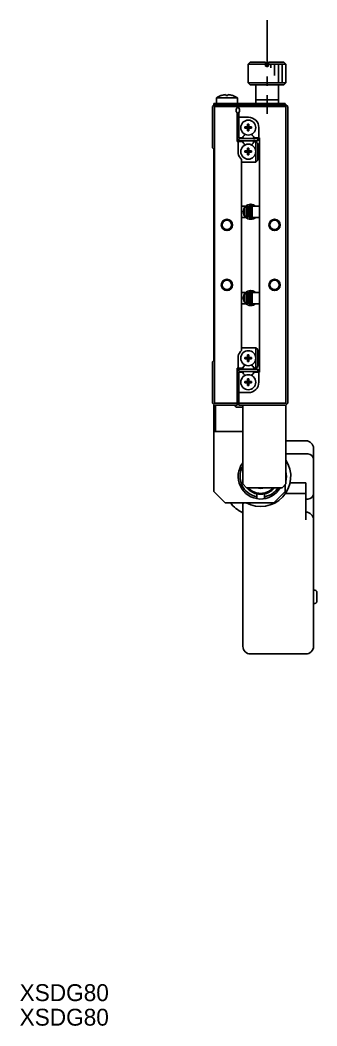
# Model space of a CAD drawing. Extents: x -159 to 395, y -23 to 287.
# Drawn here: x -158.6 to -79.6, y -23.5 to 244.4 of the extents above; entities that cross this region are included whole.
import ezdxf

# ---------------------------------------------------------------- set-up
doc = ezdxf.new("R2010")
doc.units = 0
doc.header["$LTSCALE"] = 10
doc.linetypes.add('CENTER', pattern=[2, 1.25, -0.25, 0.25, -0.25])
doc.layers.get('0').update_dxf_attribs({"linetype": 'CONTINUOUS'})
doc.layers.add('CENTER', color=1, linetype='CENTER')
doc.styles.get("Standard").update_dxf_attribs({"font": 'FGP教科書体NT-M'})

msp = doc.modelspace()

# ---------------------------------------------------------------- linework, layer by layer
at = {"color": 7, "linetype": 'CONTINUOUS'}
for p, q in [((-97.329764, 233.134161), (-97.829764, 232.634161)), ((-97.329764, 233.134161), (-93.229764, 233.134161)), ((-93.229764, 233.134161), (-93.229764, 232.134161)), ((-92.429764, 233.134161), (-88.329764, 233.134161)), ((-92.429764, 232.134161), (-92.429764, 233.134161)), ((-87.829764, 232.634161), (-88.329764, 233.134161)), ((-93.229764, 232.634161), (-97.829764, 232.634161)), ((-97.829764, 232.634161), (-97.829764, 227.634161)), ((-93.229764, 232.134161), (-92.429764, 232.134161)), ((-87.829764, 232.634161), (-92.429764, 232.634161)), ((-87.829764, 227.634161), (-87.829764, 232.634161)), ((-97.829764, 227.634161), (-97.329764, 227.134161)), ((-97.829764, 227.634161), (-87.829764, 227.634161)), ((-88.329764, 227.134161), (-97.329764, 227.134161)), ((-95.829764, 227.134161), (-95.829764, 222.134161)), ((-89.829764, 222.134161), (-89.829764, 227.134161)), ((-88.329764, 227.134161), (-87.829764, 227.634161)), ((-106.329764, 223.676624), (-100.729764, 223.676624)), ((-106.329764, 223.676624), (-106.329764, 222.134161)), ((-104.928904, 224.327365), (-104.931912, 224.333534)), ((-103.789764, 224.327365), (-103.789764, 224.520622)), ((-103.269764, 224.327365), (-103.789764, 224.327365)), ((-103.269764, 224.520622), (-103.269764, 224.327365)), ((-102.127617, 224.333534), (-102.130625, 224.327365)), ((-100.729764, 222.134161), (-100.729764, 223.676624)), ((-89.829764, 223.134161), (-95.829764, 223.134161)), ((-106.829764, 221.834161), (-107.329764, 221.334161)), ((-107.329764, 210.334161), (-107.329764, 221.334161)), ((-106.829764, 221.334161), (-107.079764, 221.584161)), ((-107.029764, 221.834161), (-107.029764, 222.134161)), ((-107.029764, 222.134161), (-88.029764, 222.134161)), ((-107.029764, 221.834161), (-87.829764, 221.834161)), ((-106.829764, 221.334161), (-106.829764, 142.334161)), ((-100.829764, 221.334161), (-106.829764, 221.334161)), ((-100.829764, 221.834161), (-100.829764, 220.995598)), ((-100.829764, 212.034161), (-100.829764, 219.672723)), ((-100.329764, 220.934161), (-100.329764, 221.834161)), ((-87.829764, 221.334161), (-100.329764, 221.334161)), ((-100.329764, 219.734161), (-100.329764, 213.034161)), ((-88.029764, 222.134161), (-88.029764, 221.834161)), ((-87.329764, 221.334161), (-87.829764, 221.834161)), ((-87.579764, 221.584161), (-87.829764, 221.334161)), ((-87.829764, 142.334161), (-87.829764, 221.334161)), ((-87.329764, 221.334161), (-87.329764, 142.334161)), ((-97.779764, 218.484161), (-100.329764, 218.484161)), ((-98.716126, 215.914161), (-98.009764, 215.914161)), ((-98.716126, 215.554161), (-98.716126, 215.914161)), ((-98.009764, 215.554161), (-98.716126, 215.554161)), ((-98.009764, 216.620522), (-97.649764, 216.620522)), ((-98.009764, 215.914161), (-98.009764, 216.620522)), ((-97.999392, 215.903789), (-98.009764, 215.914161)), ((-97.999392, 215.564533), (-98.009764, 215.554161)), ((-98.009764, 214.847799), (-98.009764, 215.554161)), ((-97.649764, 214.847799), (-98.009764, 214.847799)), ((-97.999392, 215.564533), (-97.999392, 215.903789)), ((-97.999392, 215.903789), (-97.660137, 215.903789)), ((-97.660137, 215.564533), (-97.999392, 215.564533)), ((-97.660137, 215.903789), (-97.649764, 215.914161)), ((-97.660137, 215.903789), (-97.660137, 215.564533)), ((-97.660137, 215.564533), (-97.649764, 215.554161)), ((-97.649764, 216.620522), (-97.649764, 215.914161)), ((-97.649764, 215.914161), (-96.943403, 215.914161)), ((-96.943403, 215.554161), (-97.649764, 215.554161)), ((-97.649764, 214.847799), (-97.649764, 215.554161)), ((-96.943403, 215.914161), (-96.943403, 215.554161)), ((-95.029764, 213.034161), (-95.029764, 215.734161)), ((-99.374176, 212.034161), (-100.829764, 212.034161)), ((-100.529764, 212.034161), (-100.529764, 208.812145)), ((-100.329764, 213.034161), (-99.374176, 213.034161)), ((-100.329764, 212.234161), (-100.329764, 212.834161)), ((-100.329764, 212.834161), (-95.329764, 212.834161)), ((-100.329764, 212.234161), (-95.329764, 212.234161)), ((-99.374176, 213.034161), (-99.20458, 213.327911)), ((-99.20458, 211.740411), (-99.374176, 212.034161)), ((-96.454949, 213.327911), (-96.285353, 213.034161)), ((-96.285353, 212.034161), (-96.454949, 211.740411)), ((-96.285353, 213.034161), (-94.829764, 213.034161)), ((-95.829764, 212.034161), (-96.285353, 212.034161)), ((-95.829764, 212.034161), (-95.329764, 211.534161)), ((-95.829764, 206.534161), (-95.829764, 212.034161)), ((-95.329764, 212.834161), (-95.329764, 212.234161)), ((-94.829764, 213.034161), (-94.829764, 150.634161)), ((-107.329764, 210.334161), (-106.979764, 209.984161)), ((-106.979764, 209.984161), (-106.979764, 153.684161)), ((-98.716126, 209.514161), (-98.009764, 209.514161)), ((-98.716126, 209.154161), (-98.716126, 209.514161)), ((-98.009764, 209.154161), (-98.716126, 209.154161)), ((-98.009764, 210.220522), (-97.649764, 210.220522)), ((-98.009764, 209.514161), (-98.009764, 210.220522)), ((-97.999392, 209.503789), (-98.009764, 209.514161)), ((-97.999392, 209.164533), (-98.009764, 209.154161)), ((-98.009764, 208.447799), (-98.009764, 209.154161)), ((-97.999392, 209.164533), (-97.999392, 209.503789)), ((-97.999392, 209.503789), (-97.660137, 209.503789)), ((-97.660137, 209.164533), (-97.999392, 209.164533)), ((-97.660137, 209.503789), (-97.649764, 209.514161)), ((-97.660137, 209.503789), (-97.660137, 209.164533)), ((-97.660137, 209.164533), (-97.649764, 209.154161)), ((-97.649764, 210.220522), (-97.649764, 209.514161)), ((-97.649764, 209.514161), (-96.943403, 209.514161)), ((-96.943403, 209.154161), (-97.649764, 209.154161)), ((-97.649764, 208.447799), (-97.649764, 209.154161)), ((-96.943403, 209.514161), (-96.943403, 209.154161)), ((-95.329764, 211.534161), (-95.329764, 207.034161)), ((-99.629764, 156.413223), (-99.629764, 207.255098)), ((-99.629764, 206.534161), (-95.829764, 206.534161)), ((-97.649764, 208.447799), (-98.009764, 208.447799)), ((-95.329764, 207.034161), (-95.829764, 206.534161)), ((-98.475149, 194.834161), (-99.629764, 194.834161)), ((-98.829764, 194.250676), (-98.329764, 194.779844)), ((-98.829764, 192.417646), (-98.829764, 194.250676)), ((-97.829764, 194.834161), (-98.329764, 194.834161)), ((-98.329764, 194.834161), (-98.329764, 191.834161)), ((-97.829802, 194.721582), (-97.400082, 194.850453)), ((-97.829764, 191.834161), (-97.829764, 194.834161)), ((-97.40003, 194.334161), (-97.829764, 194.334161)), ((-97.629764, 194.334161), (-97.629764, 194.798707)), ((-97.40003, 195.090848), (-97.40003, 191.540848)), ((-96.394986, 195.156327), (-97.14639, 195.314381)), ((-96.958786, 195.159698), (-96.960617, 195.15892)), ((-96.925485, 195.172825), (-96.958786, 195.159698)), ((-96.95003, 191.540848), (-96.95003, 195.090848)), ((-96.95003, 194.491296), (-96.829772, 194.720014)), ((-96.829764, 194.334161), (-96.95003, 194.334161)), ((-96.891582, 195.184271), (-96.925485, 195.172825)), ((-96.85716, 195.194008), (-96.891582, 195.184271)), ((-96.822302, 195.202014), (-96.85716, 195.194008)), ((-96.829764, 194.834161), (-96.829764, 191.834161)), ((-94.829764, 194.834161), (-96.829764, 194.834161)), ((-96.787096, 195.208269), (-96.822302, 195.202014)), ((-96.751626, 195.212758), (-96.787096, 195.208269)), ((-96.715978, 195.215471), (-96.751626, 195.212758)), ((-96.680241, 195.216399), (-96.715978, 195.215471)), ((-96.644502, 195.215542), (-96.680241, 195.216399)), ((-96.608847, 195.2129), (-96.644502, 195.215542)), ((-96.573364, 195.208481), (-96.608847, 195.2129)), ((-96.538139, 195.202293), (-96.573364, 195.208481)), ((-96.50326, 195.194353), (-96.538139, 195.202293)), ((-96.506509, 194.847754), (-96.513396, 194.834161)), ((-96.499523, 194.861986), (-96.506509, 194.847754)), ((-96.468811, 195.184678), (-96.50326, 195.194353)), ((-96.394626, 195.156179), (-96.502988, 194.834149)), ((-96.49248, 194.87677), (-96.499523, 194.861986)), ((-96.485422, 194.892018), (-96.49248, 194.87677)), ((-96.478393, 194.907636), (-96.485422, 194.892018)), ((-96.471434, 194.923531), (-96.478393, 194.907636)), ((-96.464587, 194.939606), (-96.471434, 194.923531)), ((-96.434879, 195.173292), (-96.468811, 195.184678)), ((-96.457895, 194.955765), (-96.464587, 194.939606)), ((-96.451398, 194.971909), (-96.457895, 194.955765)), ((-96.445135, 194.987941), (-96.451398, 194.971909)), ((-96.439143, 195.003764), (-96.445135, 194.987941)), ((-96.433459, 195.019282), (-96.439143, 195.003764)), ((-96.403292, 195.160955), (-96.434879, 195.173292)), ((-96.428118, 195.034402), (-96.433459, 195.019282)), ((-96.423151, 195.049031), (-96.428118, 195.034402)), ((-96.418589, 195.063083), (-96.423151, 195.049031)), ((-96.414459, 195.076471), (-96.418589, 195.063083)), ((-96.410786, 195.089114), (-96.414459, 195.076471)), ((-96.407593, 195.100937), (-96.410786, 195.089114)), ((-96.404898, 195.111868), (-96.407593, 195.100937)), ((-96.402719, 195.12184), (-96.404898, 195.111868)), ((-96.404724, 195.161251), (-96.402582, 195.160563)), ((-95.87541, 194.83433), (-96.403765, 195.160028)), ((-96.401068, 195.130794), (-96.402719, 195.12184)), ((-96.402582, 195.160563), (-96.400969, 195.158621)), ((-96.399955, 195.138675), (-96.401068, 195.130794)), ((-96.400969, 195.158621), (-96.399895, 195.155439)), ((-96.399387, 195.145435), (-96.399955, 195.138675)), ((-96.399895, 195.155439), (-96.399367, 195.151035)), ((-96.399367, 195.151035), (-96.399387, 195.145435)), ((-96.361436, 195.141747), (-96.394986, 195.156327)), ((-99.629764, 191.834161), (-98.516383, 191.834161)), ((-98.329764, 191.888477), (-98.829764, 192.417646)), ((-98.329764, 191.834161), (-97.829764, 191.834161)), ((-97.829764, 192.334161), (-97.40003, 192.334161)), ((-97.629764, 191.834161), (-97.629764, 192.334161)), ((-96.95003, 192.334161), (-96.829764, 192.334161)), ((-96.829809, 191.911707), (-96.95003, 192.1404)), ((-96.825337, 191.804886), (-96.950012, 191.78123)), ((-96.829764, 191.834161), (-94.829764, 191.834161)), ((-96.71853, 191.833786), (-96.825337, 191.804886)), ((-96.46188, 191.448624), (-96.403292, 191.470741)), ((-96.406861, 191.470799), (-96.404724, 191.470444)), ((-96.404724, 191.470444), (-96.405042, 191.47122)), ((-96.403292, 191.470741), (-96.404724, 191.470444)), ((-96.403549, 191.471758), (-96.373293, 191.484714)), ((-98.526225, 171.834161), (-99.629764, 171.834161)), ((-98.829764, 171.250676), (-98.329764, 171.779844)), ((-97.829764, 171.834161), (-98.329764, 171.834161)), ((-98.329764, 171.834161), (-98.329764, 168.834161)), ((-97.829815, 171.763513), (-97.409311, 171.888136)), ((-97.829764, 168.834161), (-97.829764, 171.834161)), ((-97.629764, 171.834161), (-97.644261, 171.834161)), ((-97.629764, 171.334161), (-97.629764, 171.834161)), ((-97.409259, 172.128532), (-97.409259, 168.578532)), ((-96.370665, 172.179431), (-97.155618, 172.352064)), ((-96.968015, 172.197382), (-96.969846, 172.196604)), ((-96.934714, 172.210508), (-96.968015, 172.197382)), ((-96.959259, 168.578532), (-96.959259, 172.128532)), ((-96.959259, 171.52898), (-96.829795, 171.763686)), ((-96.90081, 172.221954), (-96.934714, 172.210508)), ((-96.866388, 172.231692), (-96.90081, 172.221954)), ((-96.831531, 172.239698), (-96.866388, 172.231692)), ((-96.796324, 172.245953), (-96.831531, 172.239698)), ((-96.829764, 171.834161), (-96.829764, 168.834161)), ((-94.829764, 171.834161), (-96.829764, 171.834161)), ((-96.760854, 172.250442), (-96.796324, 172.245953)), ((-96.725207, 172.253154), (-96.760854, 172.250442)), ((-96.68947, 172.254083), (-96.725207, 172.253154)), ((-96.65373, 172.253225), (-96.68947, 172.254083)), ((-96.618075, 172.250584), (-96.65373, 172.253225)), ((-96.582592, 172.246164), (-96.618075, 172.250584)), ((-96.547368, 172.239977), (-96.582592, 172.246164)), ((-96.512489, 172.232037), (-96.547368, 172.239977)), ((-96.536138, 171.846532), (-96.543168, 171.834161)), ((-96.528831, 171.859983), (-96.536138, 171.846532)), ((-96.403855, 172.193863), (-96.532673, 171.83413)), ((-96.521304, 171.874415), (-96.528831, 171.859983)), ((-96.513613, 171.88972), (-96.521304, 171.874415)), ((-96.505815, 171.905782), (-96.513613, 171.88972)), ((-96.47804, 172.222362), (-96.512489, 172.232037)), ((-96.497967, 171.922482), (-96.505815, 171.905782)), ((-96.49013, 171.939695), (-96.497967, 171.922482)), ((-96.482362, 171.957292), (-96.49013, 171.939695)), ((-96.47472, 171.975141), (-96.482362, 171.957292)), ((-96.444108, 172.210976), (-96.47804, 172.222362)), ((-96.467263, 171.993109), (-96.47472, 171.975141)), ((-96.460044, 172.011062), (-96.467263, 171.993109)), ((-96.45312, 172.028866), (-96.460044, 172.011062)), ((-96.446541, 172.046386), (-96.45312, 172.028866)), ((-96.440357, 172.063493), (-96.446541, 172.046386)), ((-96.412521, 172.198639), (-96.444108, 172.210976)), ((-96.434614, 172.080058), (-96.440357, 172.063493)), ((-96.429354, 172.095957), (-96.434614, 172.080058)), ((-96.424618, 172.111071), (-96.429354, 172.095957)), ((-96.42044, 172.125288), (-96.424618, 172.111071)), ((-96.416852, 172.138501), (-96.42044, 172.125288)), ((-96.413881, 172.150611), (-96.416852, 172.138501)), ((-96.413953, 172.198935), (-96.411603, 172.198091)), ((-96.411549, 172.161528), (-96.413881, 172.150611)), ((-95.841787, 171.834313), (-96.412993, 172.197712)), ((-96.411603, 172.198091), (-96.40991, 172.195698)), ((-96.409873, 172.17117), (-96.411549, 172.161528)), ((-96.40991, 172.195698), (-96.408885, 172.191774)), ((-96.408867, 172.179464), (-96.409873, 172.17117)), ((-96.408885, 172.191774), (-96.408536, 172.18635)), ((-96.408536, 172.18635), (-96.408867, 172.179464)), ((-99.629764, 168.834161), (-98.482304, 168.834161)), ((-98.829764, 169.417646), (-98.829764, 171.250676)), ((-98.329764, 168.888477), (-98.829764, 169.417646)), ((-98.329764, 168.834161), (-97.829764, 168.834161)), ((-97.409259, 171.334161), (-97.829764, 171.334161)), ((-97.829764, 169.334161), (-97.409259, 169.334161)), ((-97.629764, 168.868263), (-97.629764, 169.334161)), ((-96.829764, 171.334161), (-96.959259, 171.334161)), ((-96.959259, 169.334161), (-96.829764, 169.334161)), ((-96.829805, 168.943383), (-96.959259, 169.178083)), ((-96.829751, 168.843698), (-96.959241, 168.818913)), ((-96.829764, 168.834161), (-94.829764, 168.834161)), ((-96.471108, 168.486307), (-96.412521, 168.508424)), ((-96.416089, 168.508483), (-96.413953, 168.508128)), ((-96.413953, 168.508128), (-96.414271, 168.508904)), ((-96.412521, 168.508424), (-96.413953, 168.508128)), ((-96.412778, 168.509441), (-96.382522, 168.522398)), ((-99.629764, 157.134161), (-95.829764, 157.134161)), ((-95.829764, 157.134161), (-95.329764, 156.634161)), ((-95.829764, 151.634161), (-95.829764, 157.134161)), ((-95.329764, 156.634161), (-95.329764, 152.134161)), ((-106.979764, 153.684161), (-107.329764, 153.334161)), ((-107.329764, 142.334161), (-107.329764, 153.334161)), ((-100.529764, 151.634161), (-100.529764, 154.856176)), ((-98.716126, 154.514161), (-98.009764, 154.514161)), ((-98.716126, 154.154161), (-98.716126, 154.514161)), ((-98.009764, 154.154161), (-98.716126, 154.154161)), ((-98.009764, 155.220522), (-97.649764, 155.220522)), ((-98.009764, 154.514161), (-98.009764, 155.220522)), ((-97.999392, 154.503789), (-98.009764, 154.514161)), ((-97.999392, 154.164533), (-98.009764, 154.154161)), ((-98.009764, 153.447799), (-98.009764, 154.154161)), ((-97.649764, 153.447799), (-98.009764, 153.447799)), ((-97.999392, 154.164533), (-97.999392, 154.503789)), ((-97.999392, 154.503789), (-97.660137, 154.503789)), ((-97.660137, 154.164533), (-97.999392, 154.164533)), ((-97.660137, 154.503789), (-97.649764, 154.514161)), ((-97.660137, 154.503789), (-97.660137, 154.164533)), ((-97.660137, 154.164533), (-97.649764, 154.154161)), ((-97.649764, 155.220522), (-97.649764, 154.514161)), ((-97.649764, 154.514161), (-96.943403, 154.514161)), ((-96.943403, 154.154161), (-97.649764, 154.154161)), ((-97.649764, 153.447799), (-97.649764, 154.154161)), ((-96.943403, 154.514161), (-96.943403, 154.154161)), ((-99.374176, 151.634161), (-100.829764, 151.634161)), ((-100.829764, 151.634161), (-100.829764, 141.834161)), ((-100.329764, 151.434161), (-95.329764, 151.434161)), ((-100.329764, 151.434161), (-100.329764, 150.834161)), ((-100.329764, 150.834161), (-95.329764, 150.834161)), ((-100.329764, 150.634161), (-99.374176, 150.634161)), ((-100.329764, 141.834161), (-100.329764, 150.634161)), ((-99.20458, 151.927911), (-99.374176, 151.634161)), ((-99.374176, 150.634161), (-99.20458, 150.340411)), ((-96.285353, 151.634161), (-96.454949, 151.927911)), ((-96.454949, 150.340411), (-96.285353, 150.634161)), ((-95.829764, 151.634161), (-96.285353, 151.634161)), ((-96.285353, 150.634161), (-94.829764, 150.634161)), ((-95.329764, 152.134161), (-95.829764, 151.634161)), ((-95.329764, 150.834161), (-95.329764, 151.434161)), ((-95.029764, 150.634161), (-95.029764, 147.934161)), ((-98.716126, 148.114161), (-98.009764, 148.114161)), ((-98.716126, 147.754161), (-98.716126, 148.114161)), ((-98.009764, 147.754161), (-98.716126, 147.754161)), ((-98.009764, 148.820522), (-97.649764, 148.820522)), ((-98.009764, 148.114161), (-98.009764, 148.820522)), ((-97.999392, 148.103789), (-98.009764, 148.114161)), ((-97.999392, 147.764533), (-98.009764, 147.754161)), ((-98.009764, 147.047799), (-98.009764, 147.754161)), ((-97.999392, 147.764533), (-97.999392, 148.103789)), ((-97.999392, 148.103789), (-97.660137, 148.103789)), ((-97.660137, 147.764533), (-97.999392, 147.764533)), ((-97.660137, 148.103789), (-97.649764, 148.114161)), ((-97.660137, 148.103789), (-97.660137, 147.764533)), ((-97.660137, 147.764533), (-97.649764, 147.754161)), ((-97.649764, 148.820522), (-97.649764, 148.114161)), ((-97.649764, 148.114161), (-96.943403, 148.114161)), ((-96.943403, 147.754161), (-97.649764, 147.754161)), ((-97.649764, 147.047799), (-97.649764, 147.754161)), ((-96.943403, 148.114161), (-96.943403, 147.754161)), ((-97.779764, 145.184161), (-100.329764, 145.184161)), ((-97.649764, 147.047799), (-98.009764, 147.047799)), ((-107.329764, 142.334161), (-106.829764, 141.834161)), ((-107.079764, 142.084161), (-106.829764, 142.334161)), ((-106.829764, 142.334161), (-100.829764, 142.334161)), ((-100.329764, 142.334161), (-87.829764, 142.334161)), ((-87.829764, 142.334161), (-87.579764, 142.084161)), ((-87.329764, 142.334161), (-87.829764, 141.834161)), ((-100.829764, 141.834161), (-107.029764, 141.834161)), ((-107.029764, 118.834161), (-107.029764, 141.834161)), ((-106.529764, 141.834161), (-106.529764, 134.834161)), ((-101.029764, 141.334161), (-101.529764, 141.834161)), ((-99.329764, 141.334161), (-101.029764, 141.334161)), ((-87.829764, 141.834161), (-100.329764, 141.834161)), ((-99.329764, 141.834161), (-99.329764, 120.834161)), ((-87.829764, 120.834161), (-87.829764, 141.834161)), ((-99.329764, 134.834161), (-107.029764, 134.834161)), ((-87.829764, 132.334161), (-82.479764, 132.334161)), ((-81.979764, 128.834161), (-87.829764, 128.834161)), ((-80.479764, 130.334161), (-80.479764, 77.584161)), ((-99.329764, 120.834161), (-98.329764, 119.834161)), ((-88.829764, 119.834161), (-87.829764, 120.834161)), ((-88.029764, 120.634161), (-88.029764, 118.834161)), ((-86.714171, 121.126385), (-82.479764, 121.126385)), ((-82.479764, 111.334161), (-82.479764, 121.126385)), ((-107.029764, 118.834161), (-104.029764, 115.834161)), ((-98.329764, 119.834161), (-88.829764, 119.834161)), ((-95.529764, 118.190617), (-95.529764, 116.918081)), ((-93.529764, 116.918081), (-93.529764, 118.190617)), ((-91.029764, 115.834161), (-88.029764, 118.834161)), ((-87.915386, 118.334161), (-82.479764, 118.334161)), ((-91.029764, 115.834161), (-104.029764, 115.834161)), ((-99.279764, 115.472945), (-99.125338, 115.834302)), ((-99.279764, 115.472945), (-99.279764, 77.584161)), ((-82.479764, 116.834161), (-81.979764, 116.834161)), ((-80.079764, 92.5235), (-80.479764, 92.5235)), ((-79.579764, 92.0235), (-79.579764, 89.5235)), ((-80.479764, 89.0235), (-80.079764, 89.0235)), ((-97.279764, 75.584161), (-82.479764, 75.584161))]:
    msp.add_line(p, q, dxfattribs=at)
at = {"color": 3, "linetype": 'CONTINUOUS'}
for p, q in [((-91.829764, 231.634161), (-91.829764, 232.634161)), ((-90.829764, 229.634161), (-90.829764, 232.634161)), ((-89.829764, 227.634161), (-89.829764, 232.634161)), ((-88.829764, 227.634161), (-88.829764, 232.634161))]:
    msp.add_line(p, q, dxfattribs=at)
at = {"color": 7, "linetype": 'CONTINUOUS'}
for centre, radius in [((-97.829764, 215.734161), 2), ((-97.829764, 209.334161), 2), ((-103.529764, 189.834161), 1.25), ((-90.829764, 189.834161), 1.25), ((-103.529764, 173.834161), 1.25), ((-90.829764, 173.834161), 1.25), ((-97.829764, 154.334161), 2), ((-97.829764, 147.934161), 2)]:
    msp.add_circle(centre, radius, dxfattribs=at)
at = {"color": 3, "linetype": 'CONTINUOUS'}
for centre in [(-103.529764, 189.834161), (-90.829764, 189.834161), (-103.529764, 173.834161), (-90.829764, 173.834161)]:
    msp.add_circle(centre, 1.5, dxfattribs=at)
at = {"color": 7, "linetype": 'CONTINUOUS'}
for centre, radius, start, end in [((-103.529764, 219.534161), 5, 106.285843, 124.055798), ((-103.529764, 219.534161), 4.993235, 92.984767, 106.272555), ((-103.529764, 219.534161), 4.993235, 73.727445, 87.015233), ((-103.529764, 219.534161), 5, 55.944202, 73.714157), ((-100.079764, 220.334161), 1, 138.590378, 221.409622), ((-101.129764, 220.334161), 1, 323.130102, 36.869898), ((-97.779764, 215.734161), 2.75, 0, 90), ((-97.829764, 212.53416), 1.5875, 149.999969, 169.10691), ((-97.829764, 212.53416), 1.5875, 190.893022, 210), ((-97.829764, 212.534161), 1.5875, 135, 150), ((-97.829764, 212.534161), 1.5875, 210, 225), ((-97.714764, 212.419351), 1.75, 121.886504, 135.004406), ((-97.829764, 212.53416), 1.5875, 120.433182, 134.999975), ((-97.829764, 212.53416), 1.5875, 30.000031, 59.566818), ((-97.944764, 212.419351), 1.75, 44.995594, 58.113496), ((-97.829764, 212.53416), 1.5875, 315.000026, 349.10691), ((-97.829764, 212.53416), 1.5875, 0, 30.000031), ((-97.829764, 212.53416), 1.5875, 224.999975, 239.566737), ((-97.714764, 212.64897), 1.75, 224.995594, 238.113496), ((-97.829764, 212.53416), 1.5875, 300.433263, 315.000025), ((-97.944764, 212.64897), 1.75, 301.886504, 315.004406), ((-97.829764, 209.334161), 2.75, 190.942499, 229.114807), ((-97.174992, 193.315892), 1.998762, 90.738023, 269.187021), ((-97.17503, 195.090848), 0.225, 0, 180), ((-97.17503, 191.540848), 0.225, 180, 0), ((-97.176459, 193.319615), 2.002574, 270.859394, 312.103214), ((-97.18422, 170.353576), 1.998762, 90.738023, 269.187021), ((-97.184259, 172.128532), 0.225, 0, 180), ((-97.185854, 170.358181), 2.00346, 270.863794, 310.459737), ((-97.184259, 168.578532), 0.225, 180, 0), ((-97.829764, 154.334161), 2.75, 130.885193, 169.057501), ((-97.829764, 151.134162), 1.5875, 135.000026, 169.106936), ((-97.829764, 151.134162), 1.5875, 190.89304, 210), ((-97.829764, 151.134162), 1.5875, 210.000031, 239.566818), ((-97.829764, 151.134162), 1.5875, 120.433263, 135.000025), ((-97.714764, 151.019351), 1.75, 121.886504, 135.004406), ((-97.714764, 151.24897), 1.75, 224.995594, 238.113496), ((-97.829764, 151.134162), 1.5875, 300.433182, 314.999975), ((-97.829764, 151.134162), 1.5875, 44.999975, 59.566737), ((-97.944764, 151.019351), 1.75, 44.995594, 58.113496), ((-97.944764, 151.24897), 1.75, 301.886504, 315.004406), ((-97.829764, 151.134161), 1.5875, 30, 45), ((-97.829764, 151.134161), 1.5875, 315, 330), ((-97.829764, 151.134162), 1.5875, 10.89309, 30), ((-97.829764, 151.134162), 1.5875, 329.999969, 349.10696), ((-97.779764, 147.934161), 2.75, 270, 0), ((-82.479764, 130.334161), 2, 0, 90), ((-81.979764, 127.334161), 1.5, 0, 90), ((-94.529764, 122.834161), 6, 143.130102, 330), ((-94.529764, 122.834161), 8, 241.044976, 33.12294), ((-94.529764, 122.834161), 5.5, 150.77713, 259.524318), ((-94.529764, 122.834161), 6.85, 347.987492, 12.012508), ((-94.529764, 122.834161), 4.75, 219.166711, 320.833289), ((-94.529764, 122.834161), 3.175, 250.888268, 289.111732), ((-94.529764, 122.834161), 5.5, 280.475682, 326.944269), ((-81.979764, 118.334161), 1.5, 270, 0), ((-94.529764, 122.834161), 10.75, 220.629329, 243.777353), ((-82.479764, 111.334161), 2, 0, 90), ((-80.079764, 92.0235), 0.5, 0, 90), ((-80.079764, 89.5235), 0.5, 270, 0), ((-97.279764, 77.584161), 2, 180, 270), ((-82.479764, 77.584161), 2, 270, 0)]:
    msp.add_arc(centre, radius, start, end, dxfattribs=at)
at = {"color": 3, "linetype": 'CONTINUOUS'}
msp.add_arc((-94.529764, 122.834161), 4.5, 221.810315, 318.189685, dxfattribs=at)
at = {"layer": 'CENTER', "color": 1, "linetype": 'CENTER'}
msp.add_line((-92.829764, 244.359161), (-92.829764, 219.359161), dxfattribs=at)

# ---------------------------------------------------------------- texts
at = {"color": 7}
for p in [(-158.69416, -16.864997), (-158.69416, -23.398315)]:
    msp.add_text('XSDG80', height=4.5, dxfattribs=at).set_placement(p)

doc.saveas('drawing.dxf')
